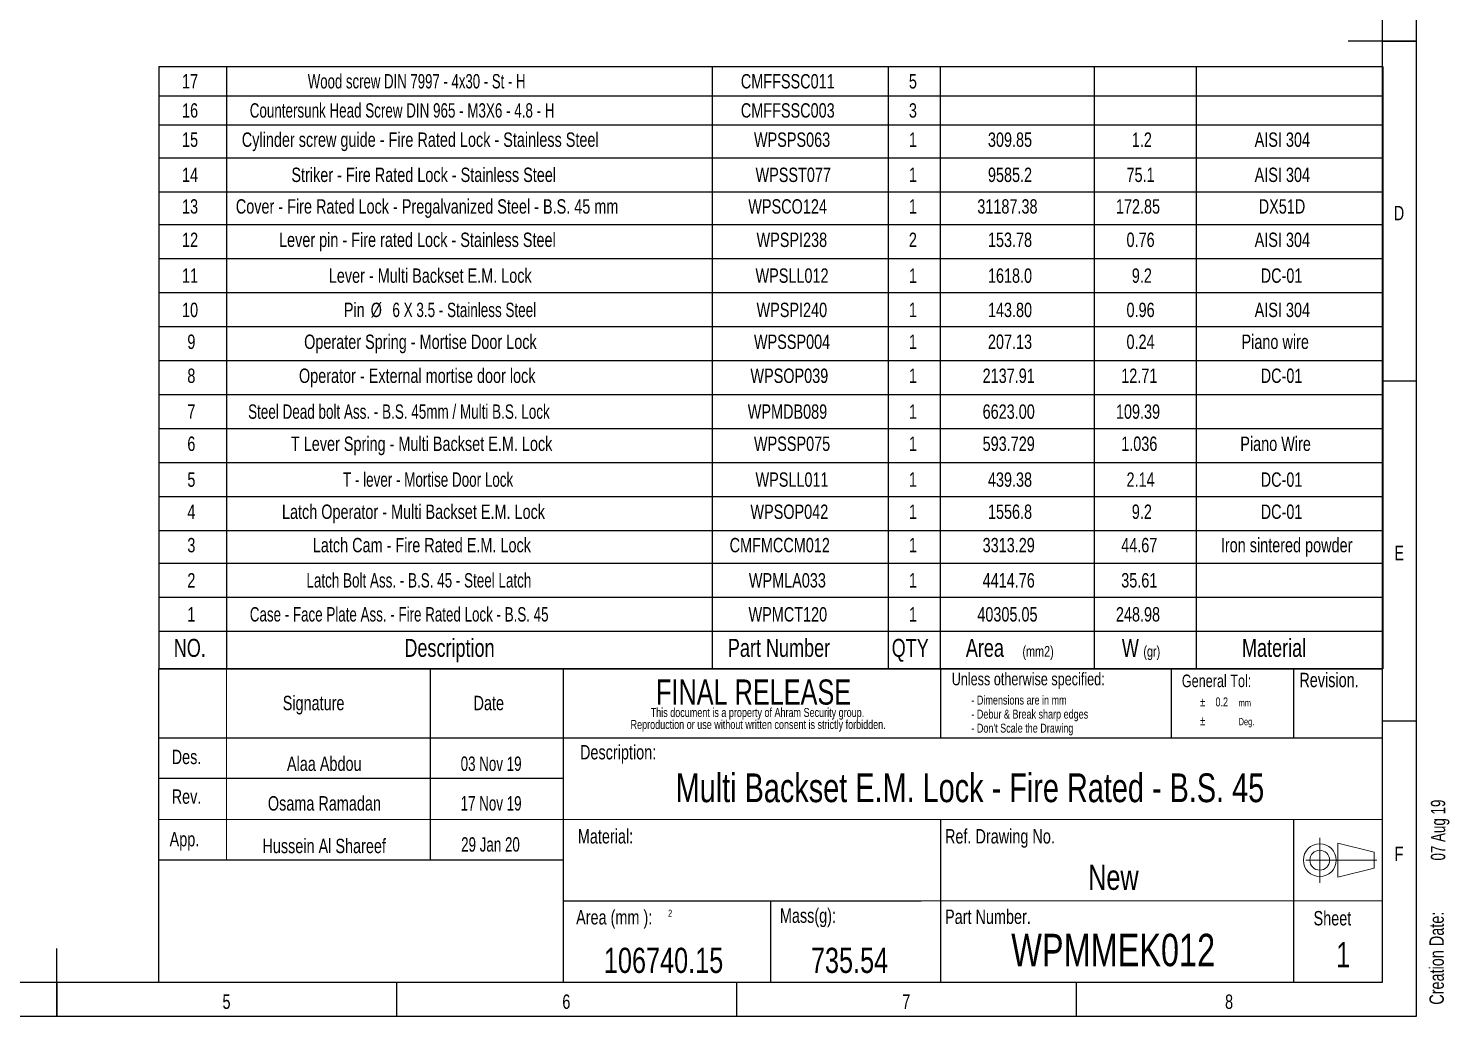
# Model space of a CAD drawing. Header units: millimetres. Extents: x 4 to 420, y 5 to 292.
# Drawn here: x 210.8 to 419.9, y 5 to 150.4 of the extents above; entities that cross this region are included whole.
import ezdxf

# ---------------------------------------------------------------- set-up
doc = ezdxf.new("R2010")
doc.units = ezdxf.units.MM
doc.linetypes.add('CENTERX2', pattern=[20.32, 12.7, -2.54, 2.54, -2.54])
doc.layers.add('FORMAT', color=7, linetype='Continuous')
doc.styles.add('SLDTEXTSTYLE0', font='TXT', dxfattribs={"width": 0.75})
doc.styles.add('SLDTEXTSTYLE10', font='TXT', dxfattribs={"width": 0.695})
doc.styles.add('SLDTEXTSTYLE4', font='TXT', dxfattribs={"width": 0.694444})
doc.styles.add('SLDTEXTSTYLE5', font='TXT', dxfattribs={"width": 0.685714})
doc.styles.add('SLDTEXTSTYLE6', font='TXT', dxfattribs={"width": 0.696809})
doc.styles.add('SLDTEXTSTYLE7', font='TXT', dxfattribs={"width": 0.7})
doc.styles.add('SLDTEXTSTYLE8', font='TXT', dxfattribs={"width": 0.698276})
doc.styles.add('SLDTEXTSTYLE9', font='TXT', dxfattribs={"width": 0.698718})

# ---------------------------------------------------------------- blocks, each defined once
blk = doc.blocks.new('SW_NOTE_0_1')
at = {"layer": 'FORMAT', "color": 0, "char_height": 1.3229, "attachment_point": 1, "style": 'SLDTEXTSTYLE0'}
for s, insert in [('- Dimensions are in mm', (0, 1.71)), ('- Debur & Break sharp edges', (0, -0.36)), ("- Don't Scale the Drawing", (0, -2.42))]:
    blk.add_mtext(s, dxfattribs=dict(at, insert=insert))
blk = doc.blocks.new('SW_NOTE_0_2')
at = {"layer": 'FORMAT', "color": 0, "attachment_point": 1, "style": 'SLDTEXTSTYLE0'}
for s, insert, char_height in [('%%p', (0, 1.71), 1.323), ('0.2', (2.25, 1.71), 1.323), ('mm', (5.65, 1.44), 1.058), ('%%p', (0, -1.06), 1.323), ('Deg.', (5.65, -1.32), 1.058)]:
    blk.add_mtext(s, dxfattribs=dict(at, insert=insert, char_height=char_height))
blk = doc.blocks.new('SW_NOTE_0_3')
at = {"layer": 'FORMAT', "color": 0, "char_height": 1.3229, "attachment_point": 2, "style": 'SLDTEXTSTYLE0'}
for s, insert in [('Reproduction or use without written consent is strictly forbidden.', (22.49, -0.06)), ('This document is a property of Ahram Security group.', (22.39, 1.71))]:
    blk.add_mtext(s, dxfattribs=dict(at, insert=insert))
blk = doc.blocks.new('SW_TABLEANNOTATION_1')
at = {"layer": 'FORMAT', "color": 0}
for p, q in [((0, 83.06), (0, 78.76)), ((0, 83.06), (10, 83.06)), ((10, 83.06), (10, 78.76)), ((10, 83.06), (81.41, 83.06)), ((81.41, 83.06), (81.41, 78.76)), ((81.41, 83.06), (107.31, 83.06)), ((107.31, 83.06), (107.31, 78.76)), ((107.31, 83.06), (114.99, 83.06)), ((114.99, 83.06), (114.99, 78.76)), ((114.99, 83.06), (137.61, 83.06)), ((137.61, 83.06), (137.61, 78.76)), ((137.61, 83.06), (152.64, 83.06)), ((152.64, 83.06), (152.64, 78.76)), ((152.64, 83.06), (180.08, 83.06)), ((180.08, 83.06), (180.08, 78.76)), ((0, 78.76), (0, 74.47)), ((0, 78.76), (10, 78.76)), ((10, 78.76), (10, 74.47)), ((10, 78.76), (81.41, 78.76)), ((81.41, 78.76), (81.41, 74.47)), ((81.41, 78.76), (107.31, 78.76)), ((107.31, 78.76), (107.31, 74.47)), ((107.31, 78.76), (114.99, 78.76)), ((114.99, 78.76), (114.99, 74.47)), ((114.99, 78.76), (137.61, 78.76)), ((137.61, 78.76), (137.61, 74.47)), ((137.61, 78.76), (152.64, 78.76)), ((152.64, 78.76), (152.64, 74.47)), ((152.64, 78.76), (180.08, 78.76)), ((180.08, 78.76), (180.08, 74.47)), ((0, 74.47), (0, 69.64)), ((0, 74.47), (10, 74.47)), ((10, 74.47), (10, 69.64)), ((10, 74.47), (81.41, 74.47)), ((81.41, 74.47), (81.41, 69.64)), ((81.41, 74.47), (107.31, 74.47)), ((107.31, 74.47), (107.31, 69.64)), ((107.31, 74.47), (114.99, 74.47)), ((114.99, 74.47), (114.99, 69.64)), ((114.99, 74.47), (137.61, 74.47)), ((137.61, 74.47), (137.61, 69.64)), ((137.61, 74.47), (152.64, 74.47)), ((152.64, 74.47), (152.64, 69.64)), ((152.64, 74.47), (180.08, 74.47)), ((180.08, 74.47), (180.08, 69.64)), ((0, 69.64), (0, 64.64)), ((0, 69.64), (10, 69.64)), ((10, 69.64), (10, 64.64)), ((10, 69.64), (81.41, 69.64)), ((81.41, 69.64), (81.41, 64.64)), ((81.41, 69.64), (107.31, 69.64)), ((107.31, 69.64), (107.31, 64.64)), ((107.31, 69.64), (114.99, 69.64)), ((114.99, 69.64), (114.99, 64.64)), ((114.99, 69.64), (137.61, 69.64)), ((137.61, 69.64), (137.61, 64.64)), ((137.61, 69.64), (152.64, 69.64)), ((152.64, 69.64), (152.64, 64.64)), ((152.64, 69.64), (180.08, 69.64)), ((180.08, 69.64), (180.08, 64.64)), ((0, 64.64), (0, 59.82)), ((0, 64.64), (10, 64.64)), ((10, 64.64), (10, 59.82)), ((10, 64.64), (81.41, 64.64)), ((81.41, 64.64), (81.41, 59.82)), ((81.41, 64.64), (107.31, 64.64)), ((107.31, 64.64), (107.31, 59.82)), ((107.31, 64.64), (114.99, 64.64)), ((114.99, 64.64), (114.99, 59.82)), ((114.99, 64.64), (137.61, 64.64)), ((137.61, 64.64), (137.61, 59.82)), ((137.61, 64.64), (152.64, 64.64)), ((152.64, 64.64), (152.64, 59.82)), ((152.64, 64.64), (180.08, 64.64)), ((180.08, 64.64), (180.08, 59.82)), ((0, 59.82), (0, 54.82)), ((0, 59.82), (10, 59.82)), ((10, 59.82), (10, 54.82)), ((10, 59.82), (81.41, 59.82)), ((81.41, 59.82), (81.41, 54.82)), ((81.41, 59.82), (107.31, 59.82)), ((107.31, 59.82), (107.31, 54.82)), ((107.31, 59.82), (114.99, 59.82)), ((114.99, 59.82), (114.99, 54.82)), ((114.99, 59.82), (137.61, 59.82)), ((137.61, 59.82), (137.61, 54.82)), ((137.61, 59.82), (152.64, 59.82)), ((152.64, 59.82), (152.64, 54.82)), ((152.64, 59.82), (180.08, 59.82)), ((180.08, 59.82), (180.08, 54.82)), ((0, 54.82), (0, 49.82)), ((0, 54.82), (10, 54.82)), ((10, 54.82), (10, 49.82)), ((10, 54.82), (81.41, 54.82)), ((81.41, 54.82), (81.41, 49.82)), ((81.41, 54.82), (107.31, 54.82)), ((107.31, 54.82), (107.31, 49.82)), ((107.31, 54.82), (114.99, 54.82)), ((114.99, 54.82), (114.99, 49.82)), ((114.99, 54.82), (137.61, 54.82)), ((137.61, 54.82), (137.61, 49.82)), ((137.61, 54.82), (152.64, 54.82)), ((152.64, 54.82), (152.64, 49.82)), ((152.64, 54.82), (180.08, 54.82)), ((180.08, 54.82), (180.08, 49.82)), ((0, 49.82), (0, 44.82)), ((0, 49.82), (10, 49.82)), ((10, 49.82), (10, 44.82)), ((10, 49.82), (81.41, 49.82)), ((81.41, 49.82), (81.41, 44.82)), ((81.41, 49.82), (107.31, 49.82)), ((107.31, 49.82), (107.31, 44.82)), ((107.31, 49.82), (114.99, 49.82)), ((114.99, 49.82), (114.99, 44.82)), ((114.99, 49.82), (137.61, 49.82)), ((137.61, 49.82), (137.61, 44.82)), ((137.61, 49.82), (152.64, 49.82)), ((152.64, 49.82), (152.64, 44.82)), ((152.64, 49.82), (180.08, 49.82)), ((180.08, 49.82), (180.08, 44.82)), ((0, 44.82), (0, 39.82)), ((0, 44.82), (10, 44.82)), ((10, 44.82), (10, 39.82)), ((10, 44.82), (81.41, 44.82)), ((81.41, 44.82), (81.41, 39.82)), ((81.41, 44.82), (107.31, 44.82)), ((107.31, 44.82), (107.31, 39.82)), ((107.31, 44.82), (114.99, 44.82)), ((114.99, 44.82), (114.99, 39.82)), ((114.99, 44.82), (137.61, 44.82)), ((137.61, 44.82), (137.61, 39.82)), ((137.61, 44.82), (152.64, 44.82)), ((152.64, 44.82), (152.64, 39.82)), ((152.64, 44.82), (180.08, 44.82)), ((180.08, 44.82), (180.08, 39.82)), ((0, 39.82), (0, 34.82)), ((0, 39.82), (10, 39.82)), ((10, 39.82), (10, 34.82)), ((10, 39.82), (81.41, 39.82)), ((81.41, 39.82), (81.41, 34.82)), ((81.41, 39.82), (107.31, 39.82)), ((107.31, 39.82), (107.31, 34.82)), ((107.31, 39.82), (114.99, 39.82)), ((114.99, 39.82), (114.99, 34.82)), ((114.99, 39.82), (137.61, 39.82)), ((137.61, 39.82), (137.61, 34.82)), ((137.61, 39.82), (152.64, 39.82)), ((152.64, 39.82), (152.64, 34.82)), ((152.64, 39.82), (180.08, 39.82)), ((180.08, 39.82), (180.08, 34.82)), ((0, 34.82), (0, 29.82)), ((0, 34.82), (10, 34.82)), ((10, 34.82), (10, 29.82)), ((10, 34.82), (81.41, 34.82)), ((81.41, 34.82), (81.41, 29.82)), ((81.41, 34.82), (107.31, 34.82)), ((107.31, 34.82), (107.31, 29.82)), ((107.31, 34.82), (114.99, 34.82)), ((114.99, 34.82), (114.99, 29.82)), ((114.99, 34.82), (137.61, 34.82)), ((137.61, 34.82), (137.61, 29.82)), ((137.61, 34.82), (152.64, 34.82)), ((152.64, 34.82), (152.64, 29.82)), ((152.64, 34.82), (180.08, 34.82)), ((180.08, 34.82), (180.08, 29.82)), ((0, 29.82), (0, 24.82)), ((0, 29.82), (10, 29.82)), ((10, 29.82), (10, 24.82)), ((10, 29.82), (81.41, 29.82)), ((81.41, 29.82), (81.41, 24.82)), ((81.41, 29.82), (107.31, 29.82)), ((107.31, 29.82), (107.31, 24.82)), ((107.31, 29.82), (114.99, 29.82)), ((114.99, 29.82), (114.99, 24.82)), ((114.99, 29.82), (137.61, 29.82)), ((137.61, 29.82), (137.61, 24.82)), ((137.61, 29.82), (152.64, 29.82)), ((152.64, 29.82), (152.64, 24.82)), ((152.64, 29.82), (180.08, 29.82)), ((180.08, 29.82), (180.08, 24.82)), ((0, 24.82), (0, 19.82)), ((0, 24.82), (10, 24.82)), ((10, 24.82), (10, 19.82)), ((10, 24.82), (81.41, 24.82)), ((81.41, 24.82), (81.41, 19.82)), ((81.41, 24.82), (107.31, 24.82)), ((107.31, 24.82), (107.31, 19.82)), ((107.31, 24.82), (114.99, 24.82)), ((114.99, 24.82), (114.99, 19.82)), ((114.99, 24.82), (137.61, 24.82)), ((137.61, 24.82), (137.61, 19.82)), ((137.61, 24.82), (152.64, 24.82)), ((152.64, 24.82), (152.64, 19.82)), ((152.64, 24.82), (180.08, 24.82)), ((180.08, 24.82), (180.08, 19.82)), ((0, 19.82), (0, 14.82)), ((0, 19.82), (10, 19.82)), ((10, 19.82), (10, 14.82)), ((10, 19.82), (81.41, 19.82)), ((81.41, 19.82), (81.41, 14.82)), ((81.41, 19.82), (107.31, 19.82)), ((107.31, 19.82), (107.31, 14.82)), ((107.31, 19.82), (114.99, 19.82)), ((114.99, 19.82), (114.99, 14.82)), ((114.99, 19.82), (137.61, 19.82)), ((137.61, 19.82), (137.61, 14.82)), ((137.61, 19.82), (152.64, 19.82)), ((152.64, 19.82), (152.64, 14.82)), ((152.64, 19.82), (180.08, 19.82)), ((180.08, 19.82), (180.08, 14.82)), ((0, 14.82), (0, 10)), ((0, 14.82), (10, 14.82)), ((10, 14.82), (10, 10)), ((10, 14.82), (81.41, 14.82)), ((81.41, 14.82), (81.41, 10)), ((81.41, 14.82), (107.31, 14.82)), ((107.31, 14.82), (107.31, 10)), ((107.31, 14.82), (114.99, 14.82)), ((114.99, 14.82), (114.99, 10)), ((114.99, 14.82), (137.61, 14.82)), ((137.61, 14.82), (137.61, 10)), ((137.61, 14.82), (152.64, 14.82)), ((152.64, 14.82), (152.64, 10)), ((152.64, 14.82), (180.08, 14.82)), ((180.08, 14.82), (180.08, 10)), ((0, 10), (0, 5)), ((0, 10), (10, 10)), ((10, 10), (10, 5)), ((10, 10), (81.41, 10)), ((81.41, 10), (81.41, 5)), ((81.41, 10), (107.31, 10)), ((107.31, 10), (107.31, 5)), ((107.31, 10), (114.99, 10)), ((114.99, 10), (114.99, 5)), ((114.99, 10), (137.61, 10)), ((137.61, 10), (137.61, 5)), ((137.61, 10), (152.64, 10)), ((152.64, 10), (152.64, 5)), ((152.64, 10), (180.08, 10)), ((180.08, 10), (180.08, 5)), ((0, 5), (0, 0)), ((0, 5), (10, 5)), ((10, 5), (10, 0)), ((10, 5), (81.41, 5)), ((81.41, 5), (81.41, 0)), ((81.41, 5), (107.31, 5)), ((107.31, 5), (107.31, 0)), ((107.31, 5), (114.99, 5)), ((114.99, 5), (114.99, 0)), ((114.99, 5), (137.61, 5)), ((137.61, 5), (137.61, 0)), ((137.61, 5), (152.64, 5)), ((152.64, 5), (152.64, 0)), ((152.64, 5), (180.08, 5)), ((180.08, 5), (180.08, 0)), ((0, 0), (0, -5.53)), ((0, 0), (10, 0)), ((10, 0), (10, -5.53)), ((10, 0), (81.41, 0)), ((81.41, 0), (81.41, -5.53)), ((81.41, 0), (107.31, 0)), ((107.31, 0), (107.31, -5.53)), ((107.31, 0), (114.99, 0)), ((114.99, 0), (114.99, -5.53)), ((114.99, 0), (137.61, 0)), ((137.61, 0), (137.61, -5.53)), ((137.61, 0), (152.64, 0)), ((152.64, 0), (152.64, -5.53)), ((152.64, 0), (180.08, 0)), ((180.08, 0), (180.08, -5.53)), ((0, -5.53), (10, -5.53)), ((10, -5.53), (81.41, -5.53)), ((81.41, -5.53), (107.31, -5.53)), ((107.31, -5.53), (114.99, -5.53)), ((114.99, -5.53), (137.61, -5.53)), ((137.61, -5.53), (152.64, -5.53)), ((152.64, -5.53), (180.08, -5.53))]:
    blk.add_line(p, q, dxfattribs=at)
at = {"layer": 'FORMAT', "color": 0, "attachment_point": 1}
for s, insert, char_height, style in [('17', (3.44, 81.96), 2.117, 'SLDTEXTSTYLE0'), ('Wood screw DIN 7997 - 4x30 - St - H', (21.94, 81.96), 2.1167, 'SLDTEXTSTYLE5'), ('CMFFSSC011', (85.65, 81.96), 2.117, 'SLDTEXTSTYLE0'), ('5', (110.37, 81.96), 2.12, 'SLDTEXTSTYLE0'), ('16', (3.44, 77.67), 2.117, 'SLDTEXTSTYLE0'), ('Countersunk Head Screw DIN 965 - M3X6 - 4.8 - H', (13.4, 77.67), 2.1167, 'SLDTEXTSTYLE6'), ('CMFFSSC003', (85.65, 77.67), 2.117, 'SLDTEXTSTYLE0'), ('3', (110.37, 77.67), 2.12, 'SLDTEXTSTYLE0'), ('15', (3.44, 73.37), 2.117, 'SLDTEXTSTYLE0'), ('Cylinder screw guide - Fire Rated Lock - Stainless Steel', (12.23, 73.37), 2.1167, 'SLDTEXTSTYLE0'), ('WPSPS063', (87.58, 73.37), 2.117, 'SLDTEXTSTYLE0'), ('1', (110.37, 73.37), 2.12, 'SLDTEXTSTYLE0'), ('309.85', (122, 73.37), 2.117, 'SLDTEXTSTYLE0'), ('1.2', (143.17, 73.37), 2.117, 'SLDTEXTSTYLE0'), ('AISI 304', (161.24, 73.37), 2.117, 'SLDTEXTSTYLE0'), ('14', (3.44, 68.2), 2.117, 'SLDTEXTSTYLE0'), ('Striker - Fire Rated Lock - Stainless Steel', (19.53, 68.2), 2.1167, 'SLDTEXTSTYLE0'), ('WPSST077', (87.81, 68.2), 2.117, 'SLDTEXTSTYLE0'), ('1', (110.37, 68.2), 2.12, 'SLDTEXTSTYLE0'), ('9585.2', (122, 68.2), 2.117, 'SLDTEXTSTYLE0'), ('75.1', (142.39, 68.2), 2.117, 'SLDTEXTSTYLE0'), ('AISI 304', (161.24, 68.2), 2.117, 'SLDTEXTSTYLE0'), ('13', (3.44, 63.55), 2.117, 'SLDTEXTSTYLE0'), ('Cover - Fire Rated Lock - Pregalvanized Steel - B.S. 45 mm', (11.35, 63.55), 2.1167, 'SLDTEXTSTYLE0'), ('WPSCO124', (86.75, 63.55), 2.117, 'SLDTEXTSTYLE0'), ('1', (110.37, 63.55), 2.12, 'SLDTEXTSTYLE0'), ('31187.38', (120.44, 63.55), 2.117, 'SLDTEXTSTYLE0'), ('172.85', (140.83, 63.55), 2.117, 'SLDTEXTSTYLE0'), ('DX51D', (161.84, 63.55), 2.117, 'SLDTEXTSTYLE0'), ('12', (3.44, 58.64), 2.117, 'SLDTEXTSTYLE0'), ('Lever pin - Fire rated Lock - Stainless Steel', (17.71, 58.64), 2.1167, 'SLDTEXTSTYLE0'), ('WPSPI238', (87.96, 58.64), 2.117, 'SLDTEXTSTYLE0'), ('2', (110.37, 58.64), 2.12, 'SLDTEXTSTYLE0'), ('153.78', (122, 58.64), 2.117, 'SLDTEXTSTYLE0'), ('0.76', (142.39, 58.64), 2.117, 'SLDTEXTSTYLE0'), ('AISI 304', (161.24, 58.64), 2.117, 'SLDTEXTSTYLE0'), ('11', (3.44, 53.37), 2.117, 'SLDTEXTSTYLE0'), ('Lever - Multi Backset E.M. Lock', (25.03, 53.37), 2.1167, 'SLDTEXTSTYLE0'), ('WPSLL012', (87.81, 53.37), 2.117, 'SLDTEXTSTYLE0'), ('1', (110.37, 53.37), 2.12, 'SLDTEXTSTYLE0'), ('1618.0', (122, 53.37), 2.117, 'SLDTEXTSTYLE0'), ('9.2', (143.17, 53.37), 2.117, 'SLDTEXTSTYLE0'), ('DC-01', (162.13, 53.37), 2.117, 'SLDTEXTSTYLE0'), ('10', (3.44, 48.33), 2.117, 'SLDTEXTSTYLE0'), ('Pin', (27.24, 48.33), 2.117, 'SLDTEXTSTYLE0'), ('%%c', (31.19, 48.33), 2.117, 'SLDTEXTSTYLE0'), ('6 X 3.5 - Stainless Steel', (34.39, 48.33), 2.1167, 'SLDTEXTSTYLE7'), ('WPSPI240', (87.96, 48.33), 2.117, 'SLDTEXTSTYLE0'), ('1', (110.37, 48.33), 2.12, 'SLDTEXTSTYLE0'), ('143.80', (122, 48.33), 2.117, 'SLDTEXTSTYLE0'), ('0.96', (142.39, 48.33), 2.117, 'SLDTEXTSTYLE0'), ('AISI 304', (161.24, 48.33), 2.117, 'SLDTEXTSTYLE0'), ('9', (4.22, 43.64), 2.12, 'SLDTEXTSTYLE0'), ('Operater Spring - Mortise Door Lock', (21.4, 43.64), 2.1167, 'SLDTEXTSTYLE0'), ('WPSSP004', (87.58, 43.64), 2.117, 'SLDTEXTSTYLE0'), ('1', (110.37, 43.64), 2.12, 'SLDTEXTSTYLE0'), ('207.13', (122, 43.64), 2.117, 'SLDTEXTSTYLE0'), ('0.24', (142.39, 43.64), 2.117, 'SLDTEXTSTYLE0'), ('Piano wire', (159.31, 43.64), 2.117, 'SLDTEXTSTYLE0'), ('8', (4.22, 38.64), 2.12, 'SLDTEXTSTYLE0'), ('Operator - External mortise door lock', (20.64, 38.64), 2.1167, 'SLDTEXTSTYLE0'), ('WPSOP039', (87.06, 38.64), 2.117, 'SLDTEXTSTYLE0'), ('1', (110.37, 38.64), 2.12, 'SLDTEXTSTYLE0'), ('2137.91', (121.22, 38.64), 2.117, 'SLDTEXTSTYLE0'), ('12.71', (141.61, 38.64), 2.117, 'SLDTEXTSTYLE0'), ('DC-01', (162.13, 38.64), 2.117, 'SLDTEXTSTYLE0'), ('Steel Dead bolt Ass. - B.S. 45mm / Multi B.S. Lock', (13.16, 33.37), 2.1167, 'SLDTEXTSTYLE7'), ('7', (4.22, 33.37), 2.12, 'SLDTEXTSTYLE0'), ('WPMDB089', (86.67, 33.37), 2.117, 'SLDTEXTSTYLE0'), ('1', (110.37, 33.37), 2.12, 'SLDTEXTSTYLE0'), ('6623.00', (121.22, 33.37), 2.117, 'SLDTEXTSTYLE0'), ('109.39', (140.83, 33.37), 2.117, 'SLDTEXTSTYLE0'), ('6', (4.22, 28.64), 2.12, 'SLDTEXTSTYLE0'), ('T Lever Spring - Multi Backset E.M. Lock', (19.46, 28.64), 2.1167, 'SLDTEXTSTYLE0'), ('WPSSP075', (87.58, 28.64), 2.117, 'SLDTEXTSTYLE0'), ('1', (110.37, 28.64), 2.12, 'SLDTEXTSTYLE0'), ('593.729', (121.22, 28.64), 2.117, 'SLDTEXTSTYLE0'), ('1.036', (141.61, 28.64), 2.117, 'SLDTEXTSTYLE0'), ('Piano Wire', (159.13, 28.64), 2.117, 'SLDTEXTSTYLE0'), ('5', (4.22, 23.37), 2.12, 'SLDTEXTSTYLE0'), ('T - lever - Mortise Door Lock', (27.12, 23.37), 2.1167, 'SLDTEXTSTYLE8'), ('WPSLL011', (87.81, 23.37), 2.117, 'SLDTEXTSTYLE0'), ('1', (110.37, 23.37), 2.12, 'SLDTEXTSTYLE0'), ('439.38', (122, 23.37), 2.117, 'SLDTEXTSTYLE0'), ('2.14', (142.39, 23.37), 2.117, 'SLDTEXTSTYLE0'), ('DC-01', (162.13, 23.37), 2.117, 'SLDTEXTSTYLE0'), ('4', (4.22, 18.64), 2.12, 'SLDTEXTSTYLE0'), ('Latch Operator - Multi Backset E.M. Lock', (18.14, 18.64), 2.1167, 'SLDTEXTSTYLE0'), ('WPSOP042', (87.06, 18.64), 2.117, 'SLDTEXTSTYLE0'), ('1', (110.37, 18.64), 2.12, 'SLDTEXTSTYLE0'), ('1556.8', (122, 18.64), 2.117, 'SLDTEXTSTYLE0'), ('9.2', (143.17, 18.64), 2.117, 'SLDTEXTSTYLE0'), ('DC-01', (162.13, 18.64), 2.117, 'SLDTEXTSTYLE0'), ('3', (4.22, 13.73), 2.12, 'SLDTEXTSTYLE0'), ('Latch Cam - Fire Rated E.M. Lock', (22.68, 13.73), 2.1167, 'SLDTEXTSTYLE0'), ('CMFMCCM012', (84, 13.73), 2.117, 'SLDTEXTSTYLE0'), ('1', (110.37, 13.73), 2.12, 'SLDTEXTSTYLE0'), ('3313.29', (121.22, 13.73), 2.117, 'SLDTEXTSTYLE0'), ('44.67', (141.61, 13.73), 2.117, 'SLDTEXTSTYLE0'), ('Iron sintered powder', (156.27, 13.73), 2.1167, 'SLDTEXTSTYLE0'), ('2', (4.22, 8.55), 2.12, 'SLDTEXTSTYLE0'), ('Latch Bolt Ass. - B.S. 45 - Steel Latch', (21.74, 8.55), 2.1167, 'SLDTEXTSTYLE9'), ('WPMLA033', (86.83, 8.55), 2.117, 'SLDTEXTSTYLE0'), ('1', (110.37, 8.55), 2.12, 'SLDTEXTSTYLE0'), ('4414.76', (121.22, 8.55), 2.117, 'SLDTEXTSTYLE0'), ('35.61', (141.61, 8.55), 2.117, 'SLDTEXTSTYLE0'), ('1', (4.22, 3.55), 2.12, 'SLDTEXTSTYLE0'), ('Case - Face Plate Ass. - Fire Rated Lock - B.S. 45', (13.41, 3.55), 2.1167, 'SLDTEXTSTYLE10'), ('WPMCT120', (86.78, 3.55), 2.117, 'SLDTEXTSTYLE0'), ('1', (110.37, 3.55), 2.12, 'SLDTEXTSTYLE0'), ('40305.05', (120.44, 3.55), 2.117, 'SLDTEXTSTYLE0'), ('248.98', (140.83, 3.55), 2.117, 'SLDTEXTSTYLE0'), ('NO.', (2.22, -1.12), 2.646, 'SLDTEXTSTYLE0'), ('Description', (36.15, -1.12), 2.6458, 'SLDTEXTSTYLE0'), ('Part Number', (83.74, -1.12), 2.6458, 'SLDTEXTSTYLE0'), ('QTY', (107.84, -1.12), 2.646, 'SLDTEXTSTYLE0'), ('Area', (118.75, -1.12), 2.646, 'SLDTEXTSTYLE0'), ('(mm2)', (127.08, -2.17), 1.587, 'SLDTEXTSTYLE0'), ('W', (141.7, -1.12), 2.65, 'SLDTEXTSTYLE0'), ('(gr)', (144.87, -2.17), 1.587, 'SLDTEXTSTYLE0'), ('Material', (159.38, -1.12), 2.646, 'SLDTEXTSTYLE0')]:
    blk.add_mtext(s, dxfattribs=dict(at, insert=insert, char_height=char_height, style=style))

msp = doc.modelspace()

# ---------------------------------------------------------------- linework, layer by layer
at = {"color": 7, "linetype": 'Continuous', "lineweight": 25}
for p, q in [((415, 292), (415, 5)), ((410, 287), (410, 10)), ((415.001, 148.5), (404.999, 148.5)), ((410, 148.5), (415, 148.5)), ((410, 98.5), (415, 98.5)), ((410, 48.5), (415, 48.5)), ((215, 4.999), (215, 15.001)), ((410, 10), (20, 10)), ((215, 10), (215, 5)), ((265, 10), (265, 5)), ((315, 10), (315, 5)), ((365, 10), (365, 5)), ((415, 5), (15, 5))]:
    msp.add_line(p, q, dxfattribs=at)
at = {"layer": 'FORMAT'}
for p, q in [((410, 56.1665), (230, 56.1665)), ((230, 10), (230, 56.1665)), ((397, 46), (397, 56.1665)), ((320, 22), (320, 10))]:
    msp.add_line(p, q, dxfattribs=at)
at = {"layer": 'FORMAT', "color": 7, "linetype": 'Continuous', "lineweight": 18}
for p, q in [((240, 56.1665), (240, 28)), ((297.1582, 34), (230, 34)), ((297.1582, 34), (410, 34)), ((403.4678, 30.5107), (403.4678, 25.4893)), ((408.8091, 29.1824), (403.4678, 30.5107)), ((408.8091, 29.1824), (408.8091, 26.8176)), ((408.8091, 26.8176), (403.4678, 25.4893)), ((342.2019, 22), (410, 22))]:
    msp.add_line(p, q, dxfattribs=at)
at = {"layer": 'FORMAT', "color": 7}
for p, q in [((270, 28), (270, 56.1665)), ((289.5, 56.1665), (289.5, 10)), ((379, 46), (379, 56.1665)), ((230, 46), (410, 46)), ((289.5, 40), (230, 40)), ((345, 34), (345, 10)), ((397, 10), (397, 34)), ((289.5, 28), (230, 28)), ((289.5, 22), (342.2019, 22)), ((345, 10), (345, 9.9984))]:
    msp.add_line(p, q, dxfattribs=at)
at = {"layer": 'FORMAT', "color": 7, "linetype": 'Continuous'}
msp.add_line((345, 56.1665), (345, 46), dxfattribs=at)
at = {"layer": 'FORMAT', "color": 7, "linetype": 'CENTERX2', "lineweight": 18}
for p, q in [((400.8175, 31.3075), (400.8175, 24.6925)), ((398.7872, 28), (409.2021, 28))]:
    msp.add_line(p, q, dxfattribs=at)
at = {"layer": 'FORMAT', "color": 7, "lineweight": 18}
msp.add_line((230, 10), (410, 10), dxfattribs=at)
at = {"layer": 'FORMAT', "color": 7, "linetype": 'Continuous', "lineweight": 18}
for radius in [2.4113, 1.4586]:
    msp.add_circle((400.8175, 28), radius, dxfattribs=at)

# ---------------------------------------------------------------- block references
at = {"layer": 'FORMAT'}
for name, p in [('SW_TABLEANNOTATION_1', (230, 61.6772)), ('SW_NOTE_0_1', (349.564, 50.5085))]:
    msp.add_blockref(name, p, dxfattribs=at)
at = {"layer": 'FORMAT', "color": 7}
for name, p in [('SW_NOTE_0_3', (295.7022, 48.6844)), ('SW_NOTE_0_2', (383.227, 50.2353))]:
    msp.add_blockref(name, p, dxfattribs=at)

# ---------------------------------------------------------------- texts
at = {"color": 7, "linetype": 'Continuous', "lineweight": 0, "char_height": 2.1167, "attachment_point": 2, "style": 'SLDTEXTSTYLE0'}
for s, insert in [('D', (412.4748, 124.2463)), ('E', (412.5042, 74.2463)), ('F', (412.4775, 29.9963)), ('5', (239.9787, 8.2463)), ('6', (289.9787, 8.2463)), ('7', (339.9787, 8.2463)), ('8', (387.4787, 8.2463))]:
    msp.add_mtext(s, dxfattribs=dict(at, insert=insert))
at = {"layer": 'FORMAT'}
for s, insert, char_height, attachment_point, style in [('FINAL RELEASE', (317.5242, 54.5823), 3.704167, 2, 'SLDTEXTSTYLE0'), ('Alaa Abdou', (254.3616, 43.2526), 2.11667, 2, 'SLDTEXTSTYLE0'), ('03 Nov 19', (278.9089, 43.2526), 2.11667, 2, 'SLDTEXTSTYLE4'), ('Osama Ramadan', (254.3834, 37.4216), 2.116667, 2, 'SLDTEXTSTYLE0'), ('17 Nov 19', (278.9089, 37.4216), 2.11667, 2, 'SLDTEXTSTYLE4'), ('29 Jan 20', (278.8148, 31.377), 2.11667, 2, 'SLDTEXTSTYLE4'), ('Hussein Al Shareef', (254.3503, 31.1535), 2.116667, 2, 'SLDTEXTSTYLE0'), ('2', (304.9395, 20.7302), 1.0583, 1, 'SLDTEXTSTYLE0'), ('106740.15', (304.2801, 15.1204), 3.70417, 2, 'SLDTEXTSTYLE0'), ('735.54', (331.64, 15.1204), 3.70417, 2, 'SLDTEXTSTYLE0')]:
    msp.add_mtext(s, dxfattribs=dict(at, insert=insert, char_height=char_height, attachment_point=attachment_point, style=style))
at = {"layer": 'FORMAT', "color": 7, "style": 'SLDTEXTSTYLE0'}
for s, insert, char_height, attachment_point in [('Unless otherwise specified:', (346.6706, 55.5778), 1.852083, 1), ('General Tol:', (380.529, 55.3052), 1.852083, 1), ('Revision.', (397.8186, 55.5683), 2.11667, 1), ('Signature', (248.2483, 52.1806), 2.11667, 1), ('Date', (276.3229, 52.1806), 2.11667, 1), ('Des.', (231.916, 44.2526), 2.11667, 1), ('Description:', (291.9885, 44.9446), 2.116667, 1), ('Multi Backset E.M. Lock - Fire Rated - B.S. 45', (349.3546, 40.7708), 4.233333, 2), ('Rev.', (231.916, 38.4216), 2.11667, 1), ('App.', (231.6066, 32.1535), 2.11667, 1), ('Material:', (291.6664, 32.5746), 2.11667, 1), ('Ref. Drawing No.', (345.6869, 32.5746), 2.116667, 1), ('New', (370.4568, 27.3439), 3.70417, 2), ('Mass(g):', (321.3914, 20.9032), 2.11667, 1), ('Area (mm ):', (291.4132, 20.6623), 2.116667, 1), ('Part Number.', (345.6869, 20.7426), 2.116667, 1), ('Sheet', (399.9058, 20.5262), 2.11667, 1), ('WPMMEK012', (370.4305, 17.1731), 4.7625, 2), ('1', (404.2634, 15.9585), 3.7042, 2)]:
    msp.add_mtext(s, dxfattribs=dict(at, insert=insert, char_height=char_height, attachment_point=attachment_point))
at = {"layer": 'FORMAT', "attachment_point": 1, "rotation": 90}
for s, insert, char_height, style in [('07 Aug 19', (417.1623, 27.9524), 2.11667, 'SLDTEXTSTYLE4'), ('Creation Date:', (416.9517, 6.74), 2.116667, 'SLDTEXTSTYLE0')]:
    msp.add_mtext(s, dxfattribs=dict(at, insert=insert, char_height=char_height, style=style))

doc.saveas('drawing.dxf')
